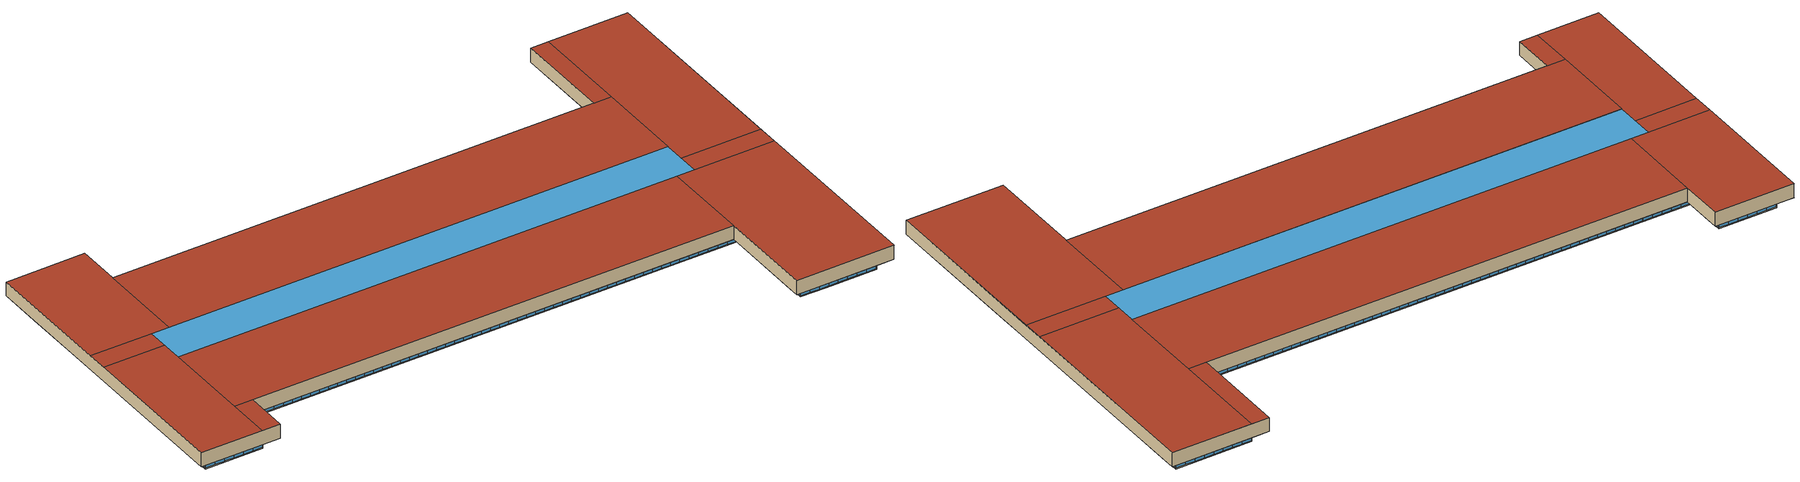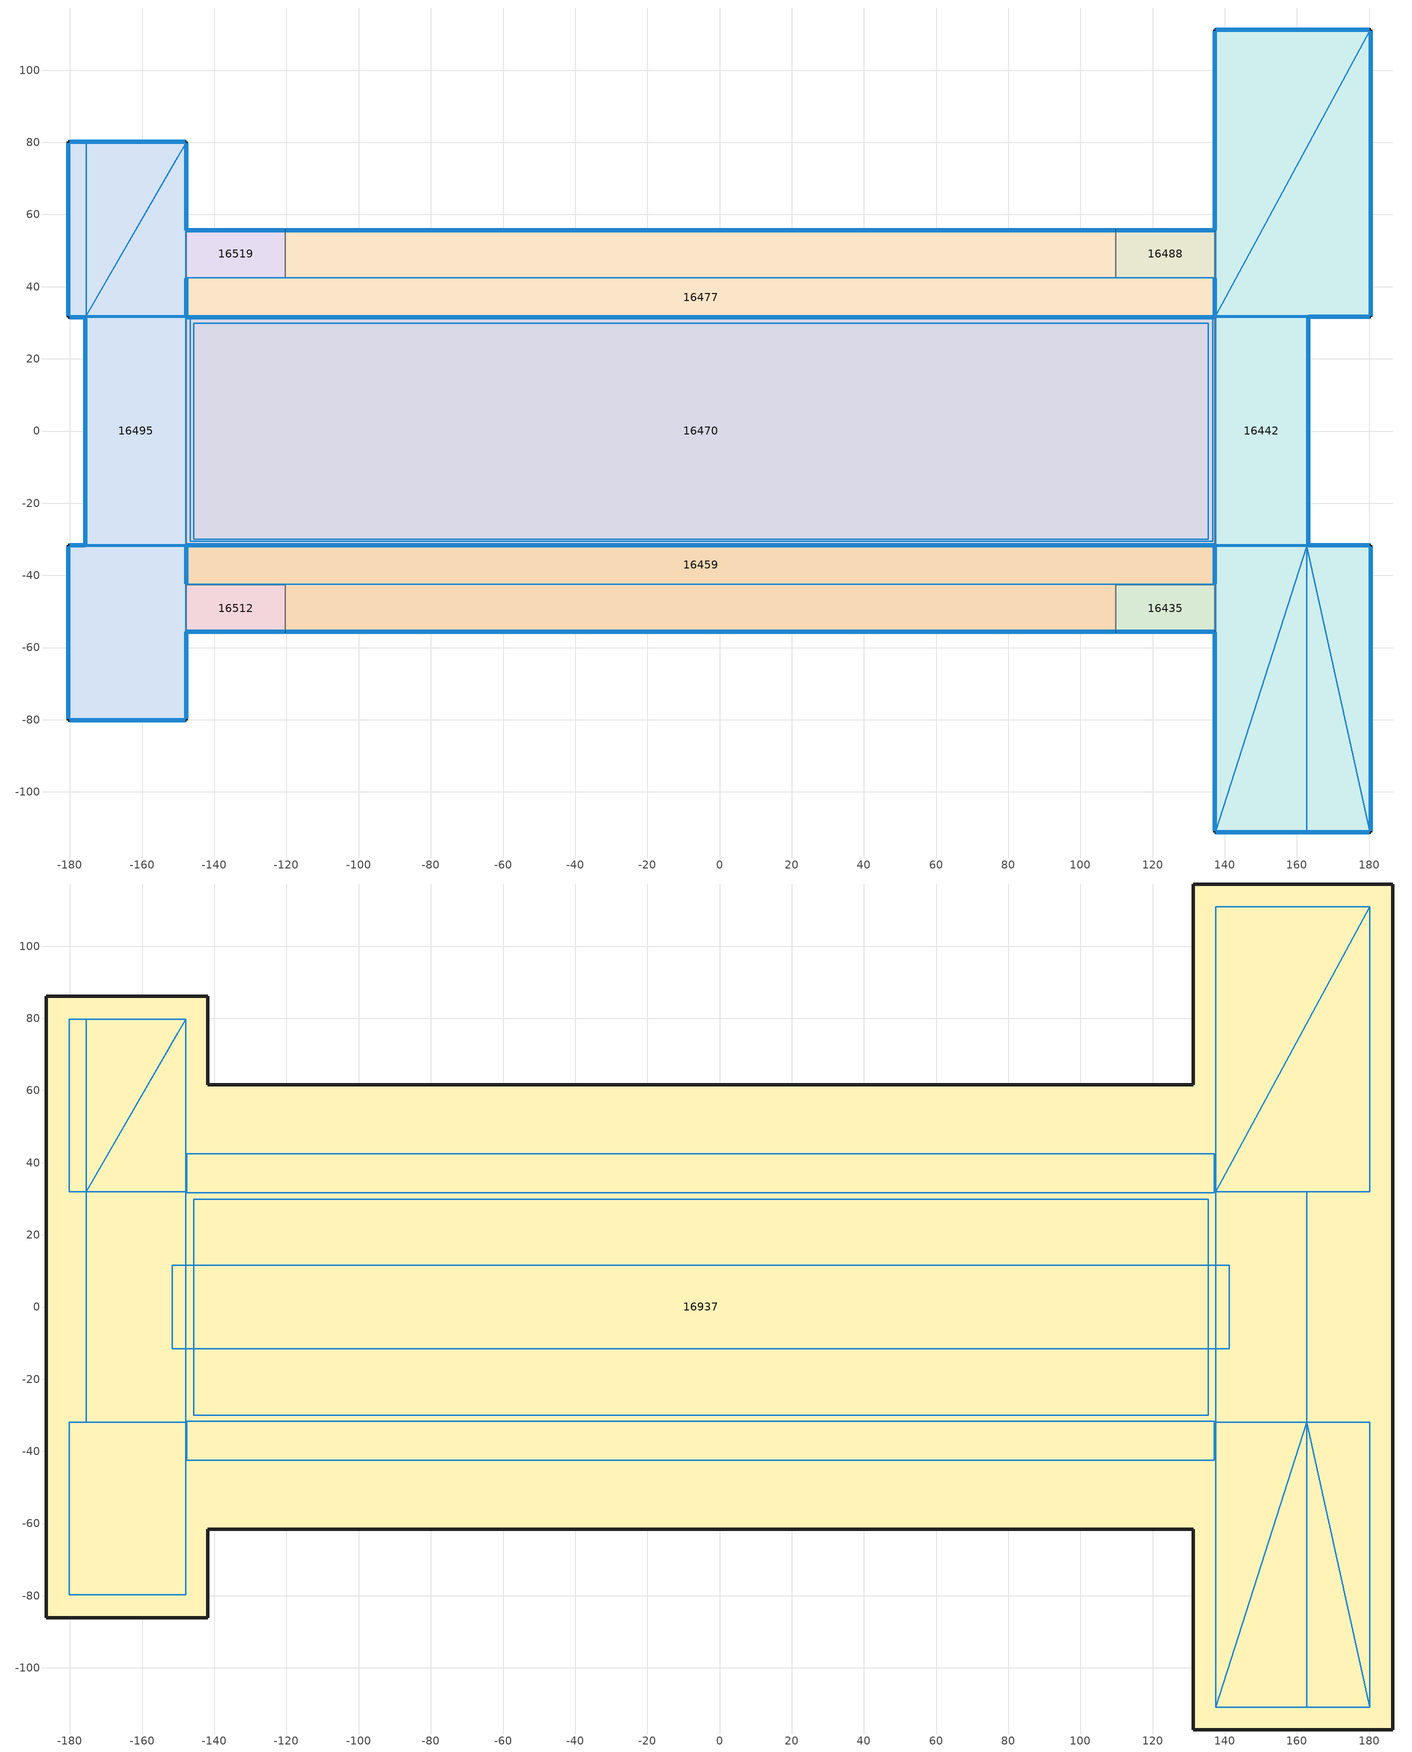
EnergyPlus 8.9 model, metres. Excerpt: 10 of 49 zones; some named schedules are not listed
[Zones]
16442
 floor to 15460 (4): 163.1,-31.6 137.23,-31.62 137.23,31.58 163.1,31.6 z23.5
 floor to 15468 (4): 151.99,-55.66 137.23,-55.67 137.23,-31.62 151.99,-31.61 z23.5; 180.48,-75 151.99,-75 151.99,-31.61 163.1,-31.6 180.48,-31.62 z23.5
 floor to 15487 (4): 180.5,55.63 151.98,55.63 151.98,74.98 180.5,74.98 z23.5; 180.5,31.6 137.23,31.58 137.23,55.63 180.5,55.63 z23.5
 floor to 15520 (4): 180.48,-111.23 151.98,-111.23 151.99,-75 180.48,-75 z23.5; 151.98,-111.23 137.23,-111.23 137.23,-55.67 151.99,-55.66 z23.5
 floor to 15529 (4): 151.98,55.63 137.23,55.63 137.24,74.98 151.98,74.98 z23.5; 180.5,74.98 137.24,74.98 137.25,111.21 180.5,111.21 z23.5
 wall outside (9): 137.23,-55.67 137.23,-111.23 180.48,-111.23 180.48,-31.62 163.1,-31.6 163.1,31.6 180.5,31.6 180.5,111.21 137.25,111.21 137.23,55.63 z23.5:30.5
 wall to 16435 (8): 137.23,-42.55 137.23,-55.67 z23.5:30.5
 wall to 16488 (8): 137.23,55.63 137.23,42.51 z23.5:30.5
 wall to 16477 (8): 137.23,42.51 137.23,31.58 z23.5:30.5
 wall to 16470 (7): 137.23,31.58 137.23,-31.62 z23.5:30.5
 wall to 16459 (8): 137.23,-31.62 137.23,-42.55 z23.5:30.5
 window (1002): 180.48,-37.19 180.48,-32.02 / 180.48,-42.45 180.48,-37.28 / 180.48,-47.71 180.48,-42.54 / 180.48,-52.97 180.48,-47.8 / 180.48,-58.23 180.48,-53.05 / 180.48,-63.49 180.48,-58.31 / 180.48,-68.75 180.48,-63.57 / 180.48,-74.01 180.48,-68.83 / 180.48,-79.27 180.48,-74.09 / 180.48,-84.53 180.48,-79.35 / 180.48,-89.79 180.48,-84.61 / 180.48,-95.05 180.48,-89.87 / 180.48,-100.31 180.48,-95.13 / 180.48,-105.57 180.48,-100.39 / 180.48,-110.83 180.48,-105.65 / 163.1,26.36 163.1,31.54 / 163.1,21.1 163.1,26.28 / 163.1,15.84 163.1,21.02 / 163.1,10.57 163.1,15.75 / 163.1,5.31 163.1,10.49 / 163.1,0.04 163.1,5.22 / 163.1,-5.22 163.1,-0.04 / 163.1,-10.48 163.1,-5.3 / 163.1,-15.75 163.1,-10.57 / 163.1,-21.01 163.1,-15.83 / 163.1,-26.28 163.1,-21.1 / 163.1,-31.54 163.1,-26.36 / 180.5,105.64 180.5,110.81 / 180.5,100.38 180.5,105.55 / 180.5,95.12 180.5,100.29 / 180.5,89.86 180.5,95.03 / 180.5,84.6 180.5,89.77 / 180.5,79.34 180.5,84.51 / 180.5,74.08 180.5,79.25 / 180.5,68.82 180.5,73.99 / 180.5,63.56 180.5,68.73 / 180.5,58.3 180.5,63.48 / 180.5,53.04 180.5,58.22 / 180.5,47.78 180.5,52.96 / 180.5,42.52 180.5,47.7 / 180.5,37.26 180.5,42.44 / 180.5,32 180.5,37.18 / 142.77,111.21 137.52,111.21 / 148.1,111.21 142.86,111.21 / 153.44,111.21 148.19,111.21 / 158.77,111.21 153.52,111.21 / 164.1,111.21 158.85,111.21 / 169.43,111.21 164.18,111.21 / 174.76,111.21 169.52,111.21 / 180.1,111.21 174.85,111.21 / 137.23,60.62 137.23,55.69 / 137.23,65.64 137.23,60.71 / 137.23,70.66 137.23,65.73 / 137.24,75.68 137.23,70.75 / 137.24,80.7 137.24,75.76 / 137.24,85.72 137.24,80.78 / 137.24,90.74 137.24,85.8 / 137.24,95.76 137.24,90.82 / 137.24,100.77 137.24,95.84 / 137.24,105.79 137.24,100.86 / 137.25,110.81 137.24,105.88 / 137.23,-105.89 137.23,-110.83 / 137.23,-100.88 137.23,-105.81 / 137.23,-95.86 137.23,-100.79 / 137.23,-90.84 137.23,-95.78 / 137.23,-85.83 137.23,-90.76 / 137.23,-80.81 137.23,-85.74 / 137.23,-75.79 137.23,-80.72 / 137.23,-70.77 137.23,-75.71 / 137.23,-65.76 137.23,-70.69 / 137.23,-60.74 137.23,-65.67 / 137.23,-55.72 137.23,-60.66 / 174.83,-111.23 180.08,-111.23 / 169.5,-111.23 174.75,-111.23 / 164.17,-111.23 169.42,-111.23 / 158.84,-111.23 164.08,-111.23 / 153.5,-111.23 158.75,-111.23 / 148.17,-111.23 153.42,-111.23 / 142.84,-111.23 148.09,-111.23 / 137.51,-111.23 142.76,-111.23 z24.04:29.74; 168.74,-31.6 163.16,-31.6 / 174.41,-31.61 168.83,-31.6 / 180.08,-31.62 174.5,-31.61 / 174.51,31.6 180.1,31.6 / 168.84,31.6 174.43,31.6 / 163.16,31.6 168.75,31.6 z24.04:29.75
 window inside (1001): 137.23,42.36 137.23,37.09 / 137.23,37.01 137.23,31.74 / 137.23,-31.77 137.23,-37.04 / 137.23,-37.12 137.23,-42.39 z24.04:29.75
 skylight inside (1003): 162.76,-31.5 137.45,-31.5 137.45,31.48 162.76,31.48 z23.5; 180.14,-110.87 180.14,-31.96 162.76,-31.94 z30.5; 162.76,-110.88 180.14,-110.88 162.76,-31.95 z30.5; 139.04,-31.91 162.76,-31.94 162.76,-31.91 z30.5; 137.45,-110.88 162.76,-110.88 162.76,-31.95 z30.5; 137.45,-110.88 162.76,-31.94 137.45,-31.91 z30.5; 137.45,-31.89 162.76,-31.89 162.76,31.89 137.45,31.89 z30.5; 137.45,31.9 162.76,31.9 162.76,31.94 137.45,31.94 z30.5; 137.46,31.95 180.16,31.95 180.15,110.86 z30.5; 137.45,31.95 180.15,110.86 137.47,110.86 z30.5
16488
 floor to 15480 (4): 137.23,42.51 109.78,42.51 109.78,55.63 137.23,55.63 z23.5
 wall outside (9): 137.23,55.63 109.78,55.63 z23.5:30.5
 wall to 16477 (8): 109.78,55.63 109.78,42.51 137.23,42.51 z23.5:30.5
 window (1002): 115.3,55.63 109.94,55.63 / 120.74,55.63 115.38,55.63 / 126.18,55.63 120.82,55.63 / 131.63,55.63 126.27,55.63 / 137.07,55.63 131.71,55.63 z24.04:29.74
16459
 floor to 15498 (4): 137.23,-42.55 -147.75,-42.55 -147.75,-31.62 137.23,-31.62 z23.5
 floor to 15555 (4): 109.78,-55.67 -120.3,-55.67 -120.3,-42.55 109.78,-42.55 z23.5
 wall outside (9): -120.3,-55.67 109.78,-55.67 z23.5:30.5
 wall to 16435 (8): 109.78,-55.67 109.78,-42.55 137.23,-42.55 z23.5:30.5
 wall to 16470 (7): 137.23,-31.62 -147.75,-31.62 z23.5:30.5
 wall to 16495 (7): -147.75,-31.62 -147.75,-42.55 z23.5:30.5
 wall to 16512 (7): -147.75,-42.55 -120.3,-42.55 -120.3,-55.67 z23.5:30.5
 window inside (1001): 137.07,-31.62 132.07,-31.62 / 131.99,-31.62 126.99,-31.62 / 126.9,-31.62 121.9,-31.62 / 121.82,-31.62 116.82,-31.62 / 116.73,-31.62 111.73,-31.62 / 111.65,-31.62 106.65,-31.62 / 106.56,-31.62 101.56,-31.62 / 101.48,-31.62 96.48,-31.62 / 96.39,-31.62 91.39,-31.62 / 91.31,-31.62 86.31,-31.62 / 86.22,-31.62 81.22,-31.62 / 81.14,-31.62 76.14,-31.62 / 76.05,-31.62 71.05,-31.62 / 70.97,-31.62 65.97,-31.62 / 65.88,-31.62 60.88,-31.62 / 60.8,-31.62 55.8,-31.62 / 55.72,-31.62 50.71,-31.62 / 50.63,-31.62 45.63,-31.62 / 45.55,-31.62 40.54,-31.62 / 40.46,-31.62 35.46,-31.62 / 35.38,-31.62 30.37,-31.62 / 30.29,-31.62 25.29,-31.62 / 25.21,-31.62 20.2,-31.62 / 20.12,-31.62 15.12,-31.62 / 15.04,-31.62 10.04,-31.62 / 9.95,-31.62 4.95,-31.62 / 4.87,-31.62 -0.13,-31.62 / -0.22,-31.62 -5.22,-31.62 / -5.3,-31.62 -10.3,-31.62 / -10.39,-31.62 -15.39,-31.62 / -15.47,-31.62 -20.47,-31.62 / -20.56,-31.62 -25.56,-31.62 / -25.64,-31.62 -30.64,-31.62 / -30.73,-31.62 -35.73,-31.62 / -35.81,-31.62 -40.81,-31.62 / -40.9,-31.62 -45.9,-31.62 / -45.98,-31.62 -50.98,-31.62 / -51.07,-31.62 -56.07,-31.62 / -56.15,-31.62 -61.15,-31.62 / -61.24,-31.62 -66.24,-31.62 / -66.32,-31.62 -71.32,-31.62 / -71.41,-31.62 -76.41,-31.62 / -76.49,-31.62 -81.49,-31.62 / -81.58,-31.62 -86.58,-31.62 / -86.66,-31.62 -91.66,-31.62 / -91.75,-31.62 -96.75,-31.62 / -96.83,-31.62 -101.83,-31.62 / -101.92,-31.62 -106.92,-31.62 / -107,-31.62 -112,-31.62 / -112.09,-31.62 -117.09,-31.62 / -117.17,-31.62 -122.17,-31.62 / -122.26,-31.62 -127.26,-31.62 / -127.34,-31.62 -132.34,-31.62 / -132.43,-31.62 -137.43,-31.62 / -137.51,-31.62 -142.51,-31.62 / -142.6,-31.62 -147.6,-31.62 z24.04:29.74; -147.75,-31.77 -147.75,-37.04 / -147.75,-37.12 -147.75,-42.39 z24.04:29.75
 window (1002): 104.6,-55.67 109.62,-55.67 / 99.49,-55.67 104.51,-55.67 / 94.38,-55.67 99.41,-55.67 / 89.27,-55.67 94.3,-55.67 / 84.17,-55.67 89.19,-55.67 / 79.06,-55.67 84.08,-55.67 / 73.95,-55.67 78.97,-55.67 / 68.84,-55.67 73.87,-55.67 / 63.74,-55.67 68.76,-55.67 / 58.63,-55.67 63.65,-55.67 / 53.52,-55.67 58.54,-55.67 / 48.41,-55.67 53.44,-55.67 / 43.3,-55.67 48.33,-55.67 / 38.2,-55.67 43.22,-55.67 / 33.09,-55.67 38.11,-55.67 / 27.98,-55.67 33,-55.67 / 22.87,-55.67 27.9,-55.67 / 17.77,-55.67 22.79,-55.67 / 12.66,-55.67 17.68,-55.67 / 7.55,-55.67 12.57,-55.67 / 2.44,-55.67 7.47,-55.67 / -2.67,-55.67 2.36,-55.67 / -7.77,-55.67 -2.75,-55.67 / -12.88,-55.67 -7.86,-55.67 / -17.99,-55.67 -12.97,-55.67 / -23.1,-55.67 -18.07,-55.67 / -28.2,-55.67 -23.18,-55.67 / -33.31,-55.67 -28.29,-55.67 / -38.42,-55.67 -33.4,-55.67 / -43.53,-55.67 -38.5,-55.67 / -48.64,-55.67 -43.61,-55.67 / -53.74,-55.67 -48.72,-55.67 / -58.85,-55.67 -53.83,-55.67 / -63.96,-55.67 -58.94,-55.67 / -69.07,-55.67 -64.04,-55.67 / -74.17,-55.67 -69.15,-55.67 / -79.28,-55.67 -74.26,-55.67 / -84.39,-55.67 -79.37,-55.67 / -89.5,-55.67 -84.47,-55.67 / -94.61,-55.67 -89.58,-55.67 / -99.71,-55.67 -94.69,-55.67 / -104.82,-55.67 -99.8,-55.67 / -109.93,-55.67 -104.91,-55.67 / -115.04,-55.67 -110.01,-55.67 / -120.14,-55.67 -115.12,-55.67 z24.04:29.74
 skylight inside (1003): -147.65,-42.45 137.13,-42.45 137.13,-31.72 -147.65,-31.72 z30.5
16470
 floor to 15498 (4): 137.23,-31.62 -147.75,-31.62 -147.75,31.58 137.23,31.58 z23.5
 wall to 16477 (8): 137.23,31.58 -147.75,31.58 z23.5:30.5
 wall to 16495 (7): -147.75,31.58 -147.75,-31.62 z23.5:30.5
 window inside (1001): 137.07,31.58 132.07,31.58 / 131.99,31.58 126.99,31.58 / 126.9,31.58 121.9,31.58 / 121.82,31.58 116.82,31.58 / 116.73,31.58 111.73,31.58 / 111.65,31.58 106.65,31.58 / 106.56,31.58 101.56,31.58 / 101.48,31.58 96.48,31.58 / 96.39,31.58 91.39,31.58 / 91.31,31.58 86.31,31.58 / 86.22,31.58 81.22,31.58 / 81.14,31.58 76.14,31.58 / 76.05,31.58 71.05,31.58 / 70.97,31.58 65.97,31.58 / 65.88,31.58 60.88,31.58 / 60.8,31.58 55.8,31.58 / 55.72,31.58 50.71,31.58 / 50.63,31.58 45.63,31.58 / 45.55,31.58 40.54,31.58 / 40.46,31.58 35.46,31.58 / 35.38,31.58 30.37,31.58 / 30.29,31.58 25.29,31.58 / 25.21,31.58 20.2,31.58 / 20.12,31.58 15.12,31.58 / 15.04,31.58 10.04,31.58 / 9.95,31.58 4.95,31.58 / 4.87,31.58 -0.13,31.58 / -0.22,31.58 -5.22,31.58 / -5.3,31.58 -10.3,31.58 / -10.39,31.58 -15.39,31.58 / -15.47,31.58 -20.47,31.58 / -20.56,31.58 -25.56,31.58 / -25.64,31.58 -30.64,31.58 / -30.73,31.58 -35.73,31.58 / -35.81,31.58 -40.81,31.58 / -40.9,31.58 -45.9,31.58 / -45.98,31.58 -50.98,31.58 / -51.07,31.58 -56.07,31.58 / -56.15,31.58 -61.15,31.58 / -61.24,31.58 -66.24,31.58 / -66.32,31.58 -71.32,31.58 / -71.41,31.58 -76.41,31.58 / -76.49,31.58 -81.49,31.58 / -81.58,31.58 -86.58,31.58 / -86.66,31.58 -91.66,31.58 / -91.75,31.58 -96.75,31.58 / -96.83,31.58 -101.83,31.58 / -101.92,31.58 -106.92,31.58 / -107,31.58 -112,31.58 / -112.09,31.58 -117.09,31.58 / -117.17,31.58 -122.17,31.58 / -122.26,31.58 -127.26,31.58 / -127.34,31.58 -132.34,31.58 / -132.43,31.58 -137.43,31.58 / -137.51,31.58 -142.51,31.58 / -142.6,31.58 -147.6,31.58 z24.04:29.74
 skylight inside (1003): 136.67,-30.52 -146.6,-30.52 -146.6,31.11 136.67,31.11 z23.5; -145.65,-29.95 135.38,-29.95 135.38,29.81 -145.65,29.81 z30.5
16477
 floor to 15498 (4): 137.23,31.58 -147.75,31.58 -147.75,42.51 137.23,42.51 z23.5
 floor to 15606 (4): 109.78,42.51 -120.3,42.51 -120.3,55.63 109.78,55.63 z23.5
 wall outside (9): 109.78,55.63 -120.3,55.63 z23.5:30.5
 wall to 16519 (7): -120.3,55.63 -120.3,42.51 -147.75,42.51 z23.5:30.5
 wall to 16495 (7): -147.75,42.51 -147.75,31.58 z23.5:30.5
 window (1002): -115.12,55.63 -120.14,55.63 / -110.01,55.63 -115.04,55.63 / -104.91,55.63 -109.93,55.63 / -99.8,55.63 -104.82,55.63 / -94.69,55.63 -99.71,55.63 / -89.58,55.63 -94.61,55.63 / -84.47,55.63 -89.5,55.63 / -79.37,55.63 -84.39,55.63 / -74.26,55.63 -79.28,55.63 / -69.15,55.63 -74.17,55.63 / -64.04,55.63 -69.07,55.63 / -58.94,55.63 -63.96,55.63 / -53.83,55.63 -58.85,55.63 / -48.72,55.63 -53.74,55.63 / -43.61,55.63 -48.64,55.63 / -38.5,55.63 -43.53,55.63 / -33.4,55.63 -38.42,55.63 / -28.29,55.63 -33.31,55.63 / -23.18,55.63 -28.2,55.63 / -18.07,55.63 -23.1,55.63 / -12.97,55.63 -17.99,55.63 / -7.86,55.63 -12.88,55.63 / -2.75,55.63 -7.77,55.63 / 2.36,55.63 -2.67,55.63 / 7.47,55.63 2.44,55.63 / 12.57,55.63 7.55,55.63 / 17.68,55.63 12.66,55.63 / 22.79,55.63 17.77,55.63 / 27.9,55.63 22.87,55.63 / 33,55.63 27.98,55.63 / 38.11,55.63 33.09,55.63 / 43.22,55.63 38.2,55.63 / 48.33,55.63 43.3,55.63 / 53.44,55.63 48.41,55.63 / 58.54,55.63 53.52,55.63 / 63.65,55.63 58.63,55.63 / 68.76,55.63 63.74,55.63 / 73.87,55.63 68.84,55.63 / 78.97,55.63 73.95,55.63 / 84.08,55.63 79.06,55.63 / 89.19,55.63 84.17,55.63 / 94.3,55.63 89.27,55.63 / 99.41,55.63 94.38,55.63 / 104.51,55.63 99.49,55.63 / 109.62,55.63 104.6,55.63 z24.04:29.74
 window inside (1001): -147.75,42.36 -147.75,37.09 / -147.75,37.01 -147.75,31.74 z24.04:29.75
 skylight inside (1003): -147.65,31.68 137.13,31.68 137.13,42.41 -147.65,42.41 z30.5
16435
 floor to 15513 (4): 137.23,-55.67 109.78,-55.67 109.78,-42.55 137.23,-42.55 z23.5
 wall outside (9): 109.78,-55.67 137.23,-55.67 z23.5:30.5
 window (1002): 131.71,-55.67 137.07,-55.67 / 126.27,-55.67 131.63,-55.67 / 120.82,-55.67 126.18,-55.67 / 115.38,-55.67 120.74,-55.67 / 109.94,-55.67 115.3,-55.67 z24.04:29.74
16495
 floor to 15538 (4): -147.75,-64.52 -156.95,-64.52 -156.95,-42.55 -147.75,-42.55 z23.5; -147.75,-80.11 -180.5,-80.11 -180.5,-64.52 -147.75,-64.52 z23.5
 floor to 15562 (4): -156.95,-64.52 -180.5,-64.52 -180.5,-42.55 -156.95,-42.55 z23.5; -147.75,-42.55 -180.5,-42.55 -180.5,-31.62 -147.75,-31.62 z23.5
 floor to 15572 (4): -147.75,-31.62 -175.77,-31.62 -175.77,31.58 -147.75,31.58 z23.5
 floor to 15579 (4): -147.75,31.58 -156.95,31.58 -156.95,42.51 -147.75,42.51 z23.5; -156.95,31.58 -180.5,31.58 -180.5,64.48 -156.95,64.48 z23.5
 floor to 15589 (4): -156.95,64.48 -180.5,64.48 -180.5,80.09 -156.95,80.09 z23.5; -147.75,42.51 -156.95,42.51 -156.95,80.09 -147.75,80.09 z23.5
 wall outside (9): -147.75,55.63 -147.75,80.09 -180.5,80.09 -180.5,31.58 -175.77,31.58 -175.77,-31.62 -180.5,-31.62 -180.5,-80.11 -147.75,-80.11 -147.75,-55.67 z23.5:30.5
 wall to 16512 (8): -147.75,-55.67 -147.75,-42.55 z23.5:30.5
 wall to 16519 (8): -147.75,42.51 -147.75,55.63 z23.5:30.5
 window (1002): -147.75,73.75 -147.75,79.69 / -147.75,67.73 -147.75,73.67 / -147.75,61.71 -147.75,67.65 / -147.75,55.69 -147.75,61.63 / -174.82,80.09 -180.1,80.09 / -169.45,80.09 -174.74,80.09 / -164.09,80.09 -169.37,80.09 / -158.72,80.09 -164,80.09 / -153.35,80.09 -158.63,80.09 / -147.98,80.09 -153.27,80.09 / -180.5,37.21 -180.5,31.98 / -180.5,42.52 -180.5,37.29 / -180.5,47.83 -180.5,42.6 / -180.5,53.14 -180.5,47.91 / -180.5,58.45 -180.5,53.22 / -180.5,63.76 -180.5,58.54 / -180.5,69.07 -180.5,63.85 / -180.5,74.38 -180.5,69.16 / -180.5,79.69 -180.5,74.47 / -175.77,-26.38 -175.77,-31.56 / -175.77,-21.12 -175.77,-26.3 / -175.77,-15.85 -175.77,-21.03 / -175.77,-10.59 -175.77,-15.77 / -175.77,-5.32 -175.77,-10.5 / -175.77,-0.06 -175.77,-5.24 / -175.77,5.21 -175.77,0.03 / -175.77,10.47 -175.77,5.29 / -175.77,15.73 -175.77,10.55 / -175.77,21 -175.77,15.82 / -175.77,26.26 -175.77,21.08 / -175.77,31.53 -175.77,26.35 / -180.5,-74.48 -180.5,-79.71 / -180.5,-69.18 -180.5,-74.4 / -180.5,-63.87 -180.5,-69.09 / -180.5,-58.56 -180.5,-63.78 / -180.5,-53.25 -180.5,-58.47 / -180.5,-47.94 -180.5,-53.17 / -180.5,-42.63 -180.5,-47.86 / -180.5,-37.33 -180.5,-42.55 / -180.5,-32.02 -180.5,-37.24 / -153.27,-80.11 -147.98,-80.11 / -158.63,-80.11 -153.35,-80.11 / -164,-80.11 -158.72,-80.11 / -169.37,-80.11 -164.09,-80.11 / -174.74,-80.11 -169.45,-80.11 / -180.1,-80.11 -174.82,-80.11 / -147.75,-61.66 -147.75,-55.72 / -147.75,-67.67 -147.75,-61.74 / -147.75,-73.69 -147.75,-67.76 / -147.75,-79.71 -147.75,-73.77 z24.04:29.74; -180.11,31.58 -175.82,31.58 / -175.82,-31.62 -180.11,-31.62 z24.04:29.78
 skylight inside (1003): -147.93,-31.52 -175.42,-31.52 -175.42,31.48 -147.93,31.48 z23.5; -175.42,-31.96 -147.93,-31.96 -147.93,-31.91 -175.42,-31.91 z30.5; -180.16,-79.76 -147.93,-79.76 -147.93,-31.96 -180.16,-31.96 z30.5; -175.42,-31.91 -147.93,-31.91 -147.93,31.87 -175.42,31.87 z30.5; -180.16,31.93 -175.42,31.93 -175.42,79.75 -180.16,79.75 z30.5; -175.42,31.93 -147.93,79.75 -175.42,79.75 z30.5; -175.42,31.88 -147.93,31.88 -147.93,79.74 z30.5; -175.42,31.88 -150.11,75.94 -175.42,31.93 z30.5
16512
 floor to 15548 (4): -120.3,-55.67 -147.75,-55.67 -147.75,-42.55 -120.3,-42.55 z23.5
 wall outside (9): -147.75,-55.67 -120.3,-55.67 z23.5:30.5
 window (1002): -125.82,-55.67 -120.46,-55.67 / -131.26,-55.67 -125.9,-55.67 / -136.71,-55.67 -131.35,-55.67 / -142.15,-55.67 -136.79,-55.67 / -147.6,-55.67 -142.24,-55.67 z24.04:29.74
16519
 floor to 15599 (4): -120.3,42.51 -147.75,42.51 -147.75,55.63 -120.3,55.63 z23.5
 wall outside (9): -120.3,55.63 -147.75,55.63 z23.5:30.5
 window (1002): -142.24,55.63 -147.6,55.63 / -136.79,55.63 -142.15,55.63 / -131.35,55.63 -136.71,55.63 / -125.9,55.63 -131.26,55.63 / -120.46,55.63 -125.82,55.63 z24.04:29.74
16937
 floor outside (13): -175.77,-31.62 -180.5,-31.62 -180.5,-31.23 -175.77,-31.24 z30.5; -180.5,-55.67 -186.5,-55.67 -186.5,-31.22 -180.5,-31.23 z30.5; -180.5,-80.11 -186.5,-80.11 -186.5,-55.67 -180.5,-55.67 z30.5; -147.75,-86.09 -186.5,-86.09 -186.5,-80.11 -147.75,-80.11 z30.5; 137.23,-111.23 131.23,-111.23 131.23,-61.65 137.23,-61.65 z30.5; 137.23,-61.65 -141.75,-61.65 -141.75,-55.67 137.23,-55.67 z30.5; -141.75,-86.09 -147.75,-86.09 -147.75,-55.67 -141.75,-55.67 z30.5; 180.48,-117.21 131.23,-117.21 131.23,-111.23 180.48,-111.23 z30.5; 186.48,-117.21 180.48,-117.21 180.48,-31.62 186.48,-31.62 z30.5; -175.77,-31.24 -186.5,-31.22 -186.5,-0.01 -175.77,-0.01 z30.5; 186.48,-31.62 163.1,-31.6 163.1,-0.01 186.48,-0.01 z30.5; -141.75,61.65 -147.75,61.65 -147.75,80.09 -141.75,80.09 z30.5; -141.75,80.09 -180.5,80.09 -180.5,86.09 -141.75,86.09 z30.5; -180.5,61.65 -186.5,61.65 -186.5,86.09 -180.5,86.09 z30.5; 131.23,55.63 -147.75,55.63 -147.75,61.65 131.23,61.65 z30.5; -180.5,31.58 -186.5,31.58 -186.5,61.65 -180.5,61.65 z30.5; -175.77,-0.01 -186.5,-0.01 -186.5,31.58 -175.77,31.58 z30.5; 180.51,-0.01 163.1,-0.01 163.1,31.6 180.5,31.6 z30.5; 186.48,-0.01 180.51,-0.01 180.5,111.21 186.48,111.21 z30.5; 186.48,111.21 137.25,111.21 137.25,117.21 186.48,117.21 z30.5; 137.23,55.63 131.23,55.63 131.23,117.21 137.25,117.21 z30.5
 floor to 16435 (4): 137.23,-55.67 109.78,-55.67 109.78,-42.55 137.23,-42.55 z30.5
 floor to 16442 (4): 180.48,-110.88 180.14,-110.88 180.14,-71.4 180.48,-71.4 z30.5; 180.48,-111.23 137.45,-111.23 137.45,-110.88 180.48,-110.88 z30.5; 137.45,-111.23 137.23,-111.23 137.23,-71.4 137.45,-71.4 z30.5; 180.48,-31.89 163.1,-31.89 163.1,-31.6 180.48,-31.62 z30.5; 163.1,-31.89 162.76,-31.89 162.76,0 163.1,0 z30.5; 162.76,-31.91 137.45,-31.91 137.45,-31.89 162.76,-31.89 z30.5; 180.14,-31.96 162.76,-31.94 162.76,-31.89 180.14,-31.89 z30.5; 180.48,-71.4 180.14,-71.4 180.14,-31.89 180.48,-31.89 z30.5; 137.45,-71.4 137.23,-71.4 137.23,-31.91 137.45,-31.91 z30.5; 137.45,-31.91 137.23,-31.91 137.23,0 137.45,0 z30.5; 180.5,31.95 180.16,31.95 180.16,71.38 180.5,71.38 z30.5; 180.5,31.9 162.76,31.9 162.76,31.95 180.5,31.95 z30.5; 163.1,0 162.76,0 162.76,31.6 163.1,31.6 z30.5; 180.5,31.6 162.76,31.6 162.76,31.9 180.5,31.9 z30.5; 137.45,0 137.44,0 137.45,55.63 z30.5; 137.44,0 137.23,0 137.23,71.38 137.46,71.38 z30.5; 137.46,71.38 137.23,71.38 137.25,110.87 137.47,110.87 z30.5; 180.15,110.87 137.25,110.87 137.25,111.21 180.15,111.21 z30.5; 180.5,71.38 180.16,71.38 180.15,111.21 180.5,111.21 z30.5; 180.14,-110.88 162.76,-110.88 162.76,-31.94 180.14,-31.96 z30.5; 162.76,-110.88 137.45,-110.88 137.45,-31.91 162.76,-31.91 z30.5; 162.76,-31.89 137.45,-31.89 137.45,31.89 162.76,31.89 z30.5; 162.76,31.9 137.45,31.9 137.45,31.95 162.76,31.95 z30.5; 180.16,31.95 137.45,31.95 137.47,110.87 180.15,110.87 z30.5
 floor to 16459 (4): 137.23,-42.45 137.13,-42.45 137.13,-37.08 137.23,-37.08 z30.5; -120.3,-42.55 -147.65,-42.55 -147.65,-42.45 -120.3,-42.45 z30.5; 109.78,-55.67 -120.3,-55.67 -120.3,-42.55 109.78,-42.55 z30.5; 137.23,-42.55 -120.3,-42.55 -120.3,-42.45 137.23,-42.45 z30.5; -147.65,-42.55 -147.75,-42.55 -147.75,-37.08 -147.65,-37.08 z30.5; -147.65,-37.08 -147.75,-37.08 -147.75,-31.72 -147.65,-31.72 z30.5; 137.13,-31.72 -147.75,-31.72 -147.75,-31.62 137.13,-31.62 z30.5; 137.23,-37.08 137.13,-37.08 137.13,-31.62 137.23,-31.62 z30.5; 137.13,-42.45 -147.65,-42.45 -147.65,-31.72 137.13,-31.72 z30.5
 floor to 16470 (4): 137.23,-31.62 -147.75,-31.62 -147.75,31.58 137.23,31.58 z30.5
 floor to 16477 (4): 137.23,31.68 137.13,31.68 137.13,37.05 137.23,37.05 z30.5; 137.23,31.58 -147.65,31.58 -147.65,31.68 137.23,31.68 z30.5; -147.65,31.58 -147.75,31.58 -147.75,37.05 -147.65,37.05 z30.5; 137.13,42.41 109.78,42.41 109.78,42.51 137.13,42.51 z30.5; 137.23,37.05 137.13,37.05 137.13,42.51 137.23,42.51 z30.5; 109.78,42.51 -120.3,42.51 -120.3,55.63 109.78,55.63 z30.5; -147.65,37.05 -147.75,37.05 -147.75,42.41 -147.65,42.41 z30.5; 109.78,42.41 -147.75,42.41 -147.75,42.51 109.78,42.51 z30.5; 137.13,31.68 -147.65,31.68 -147.65,42.41 137.13,42.41 z30.5
 floor to 16488 (4): 137.23,42.51 109.78,42.51 109.78,55.63 137.23,55.63 z30.5
 floor to 16495 (4): -147.75,-79.76 -147.93,-79.76 -147.93,-55.84 -147.75,-55.84 z30.5; -147.75,-80.11 -180.16,-80.11 -180.16,-79.76 -147.75,-79.76 z30.5; -180.16,-80.11 -180.5,-80.11 -180.5,-55.84 -180.16,-55.84 z30.5; -147.75,-31.91 -147.93,-31.91 -147.93,-0.02 -147.75,-0.02 z30.5; -147.75,-55.84 -147.93,-55.84 -147.93,-31.91 -147.75,-31.91 z30.5; -175.42,-31.62 -175.77,-31.62 -175.77,-0.02 -175.42,-0.02 z30.5; -180.16,-55.84 -180.5,-55.84 -180.5,-31.96 -180.16,-31.96 z30.5; -175.42,-31.96 -180.5,-31.96 -180.5,-31.62 -175.42,-31.62 z30.5; -147.75,31.88 -147.93,31.88 -147.93,55.81 -147.75,55.81 z30.5; -147.75,-0.02 -147.93,-0.02 -147.93,31.88 -147.75,31.88 z30.5; -175.77,31.58 -180.16,31.58 -180.16,31.93 -175.77,31.93 z30.5; -175.42,-0.02 -175.77,-0.02 -175.77,31.93 -175.42,31.93 z30.5; -180.16,31.58 -180.5,31.58 -180.5,55.81 -180.16,55.81 z30.5; -180.16,55.81 -180.5,55.81 -180.5,79.75 -180.16,79.75 z30.5; -147.93,79.75 -180.5,79.75 -180.5,80.09 -147.93,80.09 z30.5; -147.75,55.81 -147.93,55.81 -147.93,80.09 -147.75,80.09 z30.5; -147.93,-31.96 -175.42,-31.96 -175.42,-31.91 -147.93,-31.91 z30.5; -147.93,-79.76 -180.16,-79.76 -180.16,-31.96 -147.93,-31.96 z30.5; -147.93,-31.91 -175.42,-31.91 -175.42,31.87 -147.93,31.87 z30.5; -175.42,31.93 -180.16,31.93 -180.16,79.75 -175.42,79.75 z30.5; -147.93,31.88 -175.42,31.88 -175.42,79.75 -147.93,79.75 z30.5
 floor to 16512 (4): -120.3,-55.67 -147.75,-55.67 -147.75,-42.55 -120.3,-42.55 z30.5
 floor to 16519 (4): -120.3,42.51 -147.75,42.51 -147.75,55.63 -120.3,55.63 z30.5
 wall outside (9): 186.48,-117.21 186.48,117.21 131.23,117.21 131.23,61.65 -141.75,61.65 -141.75,86.09 -186.5,86.09 -186.5,-86.09 -141.75,-86.09 -141.75,-61.65 131.23,-61.65 131.23,-117.21 186.48,-117.21 z30.5:38.5
 roof outside (11): 141.23,-11.65 186.48,-11.65 186.48,0 141.23,0 z38.5; -151.75,-86.09 -141.75,-86.09 -141.75,-61.65 -151.75,-61.65 z38.5; -151.75,-61.65 131.23,-61.65 131.23,-11.65 -151.75,-11.65 z38.5; 131.23,-117.21 186.48,-117.21 186.48,-11.65 131.23,-11.65 z38.5; -186.5,-86.09 -151.75,-86.09 -151.75,0 -186.5,0 z38.5; -186.5,0 -151.75,0 -151.75,11.65 -186.5,11.65 z38.5; 131.23,61.65 141.23,61.65 141.23,117.21 131.23,117.21 z38.5; -141.75,11.65 141.23,11.65 141.23,61.65 -141.75,61.65 z38.5; -186.5,11.65 -141.75,11.65 -141.75,86.09 -186.5,86.09 z38.5; 141.23,0 186.48,0 186.48,117.21 141.23,117.21 z38.5; -151.75,-11.65 141.23,-11.65 141.23,11.65 -151.75,11.65 z38.5
 skylight (1004): -151.71,-11.61 141.19,-11.61 141.19,11.61 -151.71,11.61 z38.5
[Building]
Building: North Axis=0; Terrain=Suburbs; Loads Convergence Tolerance Value=0.04; Temperature Convergence Tolerance Value=0.4; Solar Distribution=FullInteriorAndExterior; Maximum Number of Warmup Days=25; Minimum Number of Warmup Days=6
[Site:Location]
Untitled (O1-O1:31-12)  (01-01:31-12): Latitude=38.03; Longitude=114.42; Time Zone=8; Elevation=81
[SizingPeriod:DesignDay] Day of Month=15; Humidity Condition Type=WetBulb; Barometric Pressure=100355.7; Wind Direction=0; Rain Indicator=No; Snow Indicator=No; Daylight Saving Time Indicator=No
Name | Month | Day Type | Maximum DryBulb Temperature | Daily DryBulb Temperature Range | Wetbulb or DewPoint at Maximum DryBulb | Wind Speed | Solar Model Indicator | Sky Clearness
Summer Design Day in Untitled (O1-O1:31-12) Jul | 7 | SummerDesignDay | 38.8 | 10.9 | 22.1 | 0 | ASHRAEClearSky | 0.98
Summer Design Day in Untitled (O1-O1:31-12) Aug | 8 | SummerDesignDay | 34.9 | 9.3 | 23.9 | 0 | ASHRAEClearSky | 0.98
Summer Design Day in Untitled (O1-O1:31-12) Sep | 9 | SummerDesignDay | 32.5 | 11 | 22.6 | 0 | ASHRAEClearSky | 0.98
Winter Design Day in Untitled (O1-O1:31-12) | 1 | WinterDesignDay | -8.4 | 0 | -8.4 | 7.4 |  | 0
[Site:GroundTemperature:BuildingSurface]
18, 18, 18, 18, 18, 18, 18, 18, 18, 18, 18, 18
[Site:GroundTemperature:FCfactorMethod]
January Ground Temperature=2.2; February Ground Temperature=1.08; March Ground Temperature=3.06; April Ground Temperature=6.16; May Ground Temperature=14.26; June Ground Temperature=20.52; July Ground Temperature=24.74; August Ground Temperature=26.02; September Ground Temperature=23.83; October Ground Temperature=18.98; November Ground Temperature=12.49; December Ground Temperature=6.47
[Site:GroundTemperature:Shallow]
14, 14, 14, 14, 14, 14, 14, 14, 14, 14, 14, 14
[Site:GroundTemperature:Deep]
14, 14, 14, 14, 14, 14, 14, 14, 14, 14, 14, 14
[Site:GroundReflectance]
0.2, 0.2, 0.2, 0.2, 0.2, 0.2, 0.2, 0.2, 0.2, 0.2, 0.2, 0.2
[Site:GroundReflectance:SnowModifier]
2, 2
[Material] Roughness=Rough; Thermal Absorptance=0.9
Name | Thickness | Conductivity | Density | Specific Heat | Solar Absorptance | Visible Absorptance
1_1_9 | 0.15 | 1.13 | 2000 | 1000 | 0.6 | 0.6
1_2_103 | 0.08 | 0.034 | 35 | 1400 | 0.6 | 0.6
1_3_8 | 0.11 | 0.38 | 1200 | 1000 | 0.6 | 0.6
1_4_5318 | 0.02 | 3.49 | 2880 | 840 | 0.6 | 0.6
3_1_318 | 0.02 | 2.8 | 2600 | 1000 | 0.6 | 0.6
3_2_5134 | 0.07 | 0.72 | 1860 | 840 | 0.6 | 0.6
3_3_7 | 0.11 | 1.4 | 2100 | 840 | 0.6 | 0.6
5_4_66 | 0.013 | 0.4 | 1000 | 1000 | 0.5 | 0.5
7_1_27 | 0.025 | 0.25 | 900 | 1000 | 0.5 | 0.5
9_1_12 | 0.04 | 0.19 | 600 | 1000 | 0.6 | 0.6
9_2_103 | 0.04 | 0.034 | 35 | 1400 | 0.6 | 0.6
9_3_11 | 0.25 | 0.51 | 1400 | 1000 | 0.6 | 0.6
11_1_6003 | 0.008 | 45.28 | 7824 | 500 | 0.7 | 0.7
11_3_103 | 0.1 | 0.034 | 35 | 1400 | 0.6 | 0.6
13_1_17 | 0.025 | 0.5 | 1300 | 1000 | 0.7 | 0.7
13_2_111 | 0.1482 | 0.04 | 30 | 840 | 0.6 | 0.6
13_3_34 | 0.005 | 0.14 | 650 | 1200 | 0.78 | 0.78
[Material:NoMass] Roughness=Rough; Thermal Absorptance=0.9; Solar Absorptance=0.7; Visible Absorptance=0.7
Name | Thermal Resistance
7_RVAL_2; 8_RVAL_2 | 0.15
11_RVAL_2 | 0.18
[WindowMaterial:Glazing] Optical Data Type=SpectralAverage; Thickness=0.003; Dirt Correction Factor for Solar and Visible Transmittance=1
Name | Solar Transmittance at Normal Incidence | Front Side Solar Reflectance at Normal Incidence | Back Side Solar Reflectance at Normal Incidence | Visible Transmittance at Normal Incidence | Front Side Visible Reflectance at Normal Incidence | Back Side Visible Reflectance at Normal Incidence | Infrared Transmittance at Normal Incidence | Front Side Infrared Hemispherical Emissivity | Back Side Infrared Hemispherical Emissivity | Conductivity
2 | 0.837 | 0.075 | 0.075 | 0.898 | 0.081 | 0.081 | 0 | 0.84 | 0.84 | 0.9
40 | 0.63 | 0.19 | 0.22 | 0.85 | 0.056 | 0.079 | 0 | 0.84 | 0.1 | 0.9
100 | 0.99 | 0.005 | 0.005 | 0.99 | 0.005 | 0.005 | 0.99 | 0.005 | 0.005 | 5
10000 | 0.44 | 0.28 | 0.28 | 0.898 | 0.081 | 0.081 | 0 | 0.84 | 0.84 | 0.9
[WindowMaterial:Gas] Gas Type=Air
Name | Thickness
1001 | 0.006
1002 | 0.013
[Construction]
2: 1_4_5318, 1_3_8, 1_2_103, 1_1_9
4: 3_3_7, 3_2_5134, 3_1_318
7: 7_1_27, 7_RVAL_2, 7_1_27
8: 7_1_27, 8_RVAL_2, 7_1_27
9: 9_1_12, 9_2_103, 9_3_11, 5_4_66
11: 11_1_6003, 11_RVAL_2, 11_3_103, 11_1_6003
13: 13_1_17, 13_2_111, 13_3_34
1001; 1004: 2, 1001, 2, 1001, 2
1002: 40, 1002, 10000
1003: 100
[WindowProperty:FrameAndDivider]
2: Frame Width=0.04; Frame Outside Projection=0; Frame Inside Projection=0; Frame Conductance=9.5; Ratio of FrameEdge Glass Conductance to CenterOfGlass Conductance=1; Frame Solar Absorptance=0.5; Frame Visible Absorptance=0.5; Frame Thermal Hemispherical Emissivity=0.9; Divider Width=0.02; Number of Horizontal Dividers=1; Number of Vertical Dividers=1; Divider Outside Projection=0; Divider Inside Projection=0; Divider Conductance=9.5; Ratio of DividerEdge Glass Conductance to CenterOfGlass Conductance=1; Divider Solar Absorptance=0.5; Divider Visible Absorptance=0.5; Divider Thermal Hemispherical Emissivity=0.9; Outside Reveal Solar Absorptance=0.5; Inside Sill Depth=0; Inside Sill Solar Absorptance=0.5; Inside Reveal Depth=0; Inside Reveal Solar Absorptance=0.5
[Zone] Type=1; Multiplier=1; Part of Total Floor Area=Yes
Name | Volume | Floor Area | Zone Inside Convection Algorithm
16435; 16488; 16512; 16519 | 2349.18 | 345.4683 | TARP
16442 | 56823.4 | 6757.58 | TrombeWall
16459; 16477 | 40908.1 | 6015.89 | TARP
16470 | 122001 | 483.8344 | TrombeWall
16495 | 32906.2 | 3102.67 | TrombeWall
16937 | 420154 | 17727.5 | TrombeWall
[PEOPLE] Number of People Calculation Method=People/Area; Fraction Radiant=0.3; Sensible Heat Fraction=AutoCalculate; Carbon Dioxide Generation Rate=3.82e-08; Enable ASHRAE 55 Comfort Warnings=No; Mean Radiant Temperature Calculation Type=ZoneAveraged; Work Efficiency Schedule=Work efficiency; Clothing Insulation Calculation Method=ClothingInsulationSchedule; Clothing Insulation Schedule=Default clothing schedule (Northern hemisphere); Air Velocity Schedule=AirVelocitySchedule
Name | Zone or ZoneList | Number of People Schedule | People per Zone Floor Area | Activity Level Schedule
People 16435 | 16435 | 3499 | 0.118889 | Activity Schedule 16435
People 16459 | 16459 | 3519 | 0.2143 | Activity Schedule 16459
People 16477 | 16477 | 3519 | 0.2143 | Activity Schedule 16477
People 16488 | 16488 | 3499 | 0.118889 | Activity Schedule 16488
People 16512 | 16512 | 3499 | 0.118889 | Activity Schedule 16512
People 16519 | 16519 | 3499 | 0.118889 | Activity Schedule 16519
[Lights] Design Level Calculation Method=Watts/Area; Return Air Fraction=0; Fraction Radiant=0.42; Fraction Visible=0.18; Fraction Replaceable=1
Name | Zone or ZoneList | Schedule | Watts per Zone Floor Area
16435 | 16435 | 3503 | 5
16459 | 16459 | 3523 | 3.75
16477 | 16477 | 3523 | 3.75
16488 | 16488 | 3503 | 5
16512 | 16512 | 3503 | 5
16519 | 16519 | 3503 | 5
[OtherEquipment] Fuel Type=Electricity; Design Level Calculation Method=Watts/Area; Fraction Latent=0; Fraction Radiant=0.2; Fraction Lost=0; Carbon Dioxide Generation Rate=0
Name | Zone or ZoneList | Schedule | Power per Zone Floor Area | EndUse Subcategory
16435 Equipment gain 1 | 16435 | 3502 | 5 | ELECTRIC EQUIPMENT#16435#05
16459 Equipment gain 1 | 16459 | 3522 | 20 | ELECTRIC EQUIPMENT#16459#05
16477 Equipment gain 1 | 16477 | 3522 | 20 | ELECTRIC EQUIPMENT#16477#05
16488 Equipment gain 1 | 16488 | 3502 | 5 | ELECTRIC EQUIPMENT#16488#05
16512 Equipment gain 1 | 16512 | 3502 | 5 | ELECTRIC EQUIPMENT#16512#05
16519 Equipment gain 1 | 16519 | 3502 | 5 | ELECTRIC EQUIPMENT#16519#05
[Daylighting:Controls] Daylighting Method=SplitFlux; Availability Schedule=On; Lighting Control Type=Continuous; Minimum Input Power Fraction for Continuous or ContinuousOff Dimming Control=0.1; Minimum Light Output Fraction for Continuous or ContinuousOff Dimming Control=0.1; Number of Stepped Control Steps=1; Probability Lighting will be Reset When Needed in Manual Stepped Control=1; Glare Calculation Azimuth Angle of View Direction Clockwise from Zone yAxis=0; Maximum Allowable Discomfort Glare Index=22; DElight Gridding Resolution=1; Fraction of Zone Controlled by Reference Point 1=1
Name | Zone | Glare Calculation Daylighting Reference Point | Daylighting Reference Point 1 | Illuminance Setpoint at Reference Point 1
16435 | 16435 | 16435 Ref Point 1 | 16435 Ref Point 1 | 200
16459 | 16459 | 16459 Ref Point 1 | 16459 Ref Point 1 | 150
16477 | 16477 | 16477 Ref Point 1 | 16477 Ref Point 1 | 150
16488 | 16488 | 16488 Ref Point 1 | 16488 Ref Point 1 | 200
16512 | 16512 | 16512 Ref Point 1 | 16512 Ref Point 1 | 200
16519 | 16519 | 16519 Ref Point 1 | 16519 Ref Point 1 | 200
[ZoneInfiltration:DesignFlowRate] Schedule=2; Design Flow Rate Calculation Method=Flow/zone; Constant Term Coefficient=1; Temperature Term Coefficient=0.06; Velocity Term Coefficient=0; Velocity Squared Term Coefficient=0
Name | Zone or ZoneList | Design Flow Rate
16435 Infiltration | 16435 | 0.148129
16442 Infiltration | 16442 | 3.58303
16459 Infiltration | 16459 | 2.579481
16470 Infiltration | 16470 | 7.692853
16477 Infiltration | 16477 | 2.579481
16488 Infiltration | 16488 | 0.148129
16495 Infiltration | 16495 | 2.074919
16512 Infiltration | 16512 | 0.148129
16519 Infiltration | 16519 | 0.148129
16937 Infiltration | 16937 | 26.493
[ZoneVentilation:DesignFlowRate] Design Flow Rate Calculation Method=Flow/zone; Ventilation Type=NATURAL; Fan Pressure Rise=0; Fan Total Efficiency=1; Constant Term Coefficient=1; Temperature Term Coefficient=0; Velocity Term Coefficient=0; Velocity Squared Term Coefficient=0; Minimum Indoor Temperature=24; Maximum Indoor Temperature=100; Delta Temperature=0; Minimum Outdoor Temperature=20; Maximum Outdoor Temperature=25; Maximum Wind Speed=40
Name | Zone or ZoneList | Schedule | Design Flow Rate
16435 Nat Vent | 16435 | 3499 | 3.262756
16459 Nat Vent | 16459 | 3519 | 56.8168
16477 Nat Vent | 16477 | 3519 | 56.8168
16488 Nat Vent | 16488 | 3499 | 3.262756
16512 Nat Vent | 16512 | 3499 | 3.262756
16519 Nat Vent | 16519 | 3499 | 3.262756
[DesignSpecification:OutdoorAir] Outdoor Air Method=Sum; Outdoor Air Flow per Zone Floor Area=0; Outdoor Air Flow per Zone=0; Outdoor Air Flow Air Changes per Hour=0
Name | Outdoor Air Flow per Person | Outdoor Air Schedule
16435; 16488; 16512; 16519 | 0.012 | 3499
16459; 16477 | 0.006 | 3519
[DesignSpecification:ZoneAirDistribution] Zone Air Distribution Effectiveness in Cooling Mode=1; Zone Air Distribution Effectiveness in Heating Mode=1
16435; 16459; 16477; 16488; 16512; 16519
[Sizing:Zone] Zone Cooling Design Supply Air Temperature Input Method=SupplyAirTemperature; Zone Cooling Design Supply Air Temperature=12; Zone Cooling Design Supply Air Temperature Difference=0; Zone Heating Design Supply Air Temperature Input Method=SupplyAirTemperature; Zone Heating Design Supply Air Temperature=35; Zone Heating Design Supply Air Temperature Difference=0; Zone Cooling Design Supply Air Humidity Ratio=0.0077; Zone Heating Design Supply Air Humidity Ratio=0.0156; Zone Heating Sizing Factor=1.25; Zone Cooling Sizing Factor=1.15; Cooling Design Air Flow Method=DesignDay; Cooling Minimum Air Flow Fraction=0; Heating Design Air Flow Method=DesignDay
Name | Design Specification Outdoor Air Object | Design Specification Zone Air Distribution Object
16435 | 16435 | 16435
16459 | 16459 | 16459
16477 | 16477 | 16477
16488 | 16488 | 16488
16512 | 16512 | 16512
16519 | 16519 | 16519
[ZoneControl:Thermostat] Control Type Schedule=Zone Control Type Sched
Name | Zone or ZoneList | Control 1
16435 Thermostat | 16435 | Dual Setpoint - Zone 16435
16459 Thermostat | 16459 | Dual Setpoint - Zone 16459
16477 Thermostat | 16477 | Dual Setpoint - Zone 16477
16488 Thermostat | 16488 | Dual Setpoint - Zone 16488
16512 Thermostat | 16512 | Dual Setpoint - Zone 16512
16519 Thermostat | 16519 | Dual Setpoint - Zone 16519
[ThermostatSetpoint:DualSetpoint]
Name | Heating Setpoint Temperature Schedule | Cooling Setpoint Temperature Schedule
Dual Setpoint - Zone 16435 | 16435 Heating Setpoint Schedule | 16435 Cooling SP Sch
Dual Setpoint - Zone 16459 | 16459 Heating Setpoint Schedule | 16459 Cooling SP Sch
Dual Setpoint - Zone 16477 | 16477 Heating Setpoint Schedule | 16477 Cooling SP Sch
Dual Setpoint - Zone 16488 | 16488 Heating Setpoint Schedule | 16488 Cooling SP Sch
Dual Setpoint - Zone 16512 | 16512 Heating Setpoint Schedule | 16512 Cooling SP Sch
Dual Setpoint - Zone 16519 | 16519 Heating Setpoint Schedule | 16519 Cooling SP Sch
[ZoneHVAC:IdealLoadsAirSystem] Maximum Heating Supply Air Temperature=35; Minimum Cooling Supply Air Temperature=12; Maximum Heating Supply Air Humidity Ratio=0.0156; Minimum Cooling Supply Air Humidity Ratio=0.0077; Heating Limit=LimitCapacity; Maximum Heating Air Flow Rate=Autosize; Maximum Sensible Heating Capacity=Autosize; Cooling Limit=LimitFlowRateAndCapacity; Maximum Cooling Air Flow Rate=Autosize; Maximum Total Cooling Capacity=Autosize; Dehumidification Control Type=None; Humidification Control Type=None; Outdoor Air Economizer Type=NoEconomizer; Heat Recovery Type=None
Name | Heating Availability Schedule | Cooling Availability Schedule | Design Specification Outdoor Air Object
16435 Ideal Loads Air | 16435 Heating Availability Sch | 16435 Cooling Availability Sch | 16435
16459 Ideal Loads Air | 16459 Heating Availability Sch | 16459 Cooling Availability Sch | 16459
16477 Ideal Loads Air | 16477 Heating Availability Sch | 16477 Cooling Availability Sch | 16477
16488 Ideal Loads Air | 16488 Heating Availability Sch | 16488 Cooling Availability Sch | 16488
16512 Ideal Loads Air | 16512 Heating Availability Sch | 16512 Cooling Availability Sch | 16512
16519 Ideal Loads Air | 16519 Heating Availability Sch | 16519 Cooling Availability Sch | 16519
[Zone equipment]
16435: 16435 Ideal Loads Air
16459: 16459 Ideal Loads Air
16477: 16477 Ideal Loads Air
16488: 16488 Ideal Loads Air
16512: 16512 Ideal Loads Air
16519: 16519 Ideal Loads Air
[WaterUse:Equipment] Peak Flow Rate=0.00088448; Flow Rate Fraction Schedule=3519
Name | EndUse Subcategory | Target Temperature Schedule | Hot Water Supply Temperature Schedule | Cold Water Supply Temperature Schedule | Zone
DHW 16459 | DHW 16459 | DHW Supply Temperature 16459 | DHW Supply Temperature 16459 | DHW Mains Temperature 16459 | 16459
DHW 16477 | DHW 16477 | DHW Supply Temperature 16477 | DHW Supply Temperature 16477 | DHW Mains Temperature 16477 | 16477
[Schedule:Day:Hourly]
Summer Control Type Day Sch; Winter Control Type Day Sch: 4, 4, 4, 4, 4, 4, 4, 4, 4, 4, 4, 4, 4, 4, 4, 4, 4, 4, 4, 4, 4, 4, 4, 4
[Schedule:Week:Daily]
Summer Control Type Week Sch: Summer Control Type Day Sch, Summer Control Type Day Sch, Summer Control Type Day Sch, Summer Control Type Day Sch, Summer Control Type Day Sch, Summer Control Type Day Sch, Summer Control Type Day Sch, Summer Control Type Day Sch, Summer Control Type Day Sch, Summer Control Type Day Sch, Summer Control Type Day Sch, Summer Control Type Day Sch
Winter Control Type Week Sch: Winter Control Type Day Sch, Winter Control Type Day Sch, Winter Control Type Day Sch, Winter Control Type Day Sch, Winter Control Type Day Sch, Winter Control Type Day Sch, Winter Control Type Day Sch, Winter Control Type Day Sch, Winter Control Type Day Sch, Winter Control Type Day Sch, Winter Control Type Day Sch, Winter Control Type Day Sch
[Schedule:Year]
Zone Control Type Sched: Winter Control Type Week Sch, 1, 1, 3, 31, Summer Control Type Week Sch, 4, 1, 9, 30, Winter Control Type Week Sch, 10, 1, 12, 31
[Schedule:Compact]
On; 2: Through: 12/31, For: AllDays, Until: 24:00, 1
Work efficiency: Through: 12/31, For: AllDays, Until: 24:00, 0
AirVelocitySchedule: Through: 12/31, For: AllDays, Until: 24:00, .137
3502; 3503; 16435 Cooling Availability Sch; 16488 Cooling Availability Sch; 16512 Cooling Availability Sch; 16519 Cooling Availability Sch: Through: 31 Dec, For: Weekdays SummerDesignDay, Until: 24:00, 1, For: Weekends, Until: 24:00, 1, For: Holidays, Until: 24:00, 1, For: WinterDesignDay AllOtherDays, Until: 24:00, 0
3519; 3523: Through: 31 Dec, For: Weekdays SummerDesignDay, Until: 07:00, 0, Until: 21:00, 1, Until: 24:00, 0, For: Weekends, Until: 07:00, 0, Until: 21:00, 1, Until: 24:00, 0, For: Holidays, Until: 07:00, 0, Until: 21:00, 1, Until: 24:00, 0, For: WinterDesignDay AllOtherDays, Until: 24:00, 0
3522: Through: 31 Dec, For: Weekdays SummerDesignDay, Until: 04:00, 0.5, Until: 24:00, 1, For: Weekends, Until: 04:00, 0.5, Until: 24:00, 1, For: Holidays, Until: 04:00, 0.5, Until: 24:00, 1, For: WinterDesignDay AllOtherDays, Until: 24:00, 0
Activity Schedule 16435; Activity Schedule 16488; Activity Schedule 16512; Activity Schedule 16519: Through: 12/31, For: AllDays, Until: 24:00, 126
Activity Schedule 16459; Activity Schedule 16477: Through: 12/31, For: AllDays, Until: 24:00, 99
DHW Supply Temperature 16459; DHW Supply Temperature 16477: Through: 12/31, For: AllDays, Until: 24:00, 65
DHW Mains Temperature 16459; DHW Mains Temperature 16477: Through: 12/31, For: AllDays, Until: 24:00, 10
16435 Heating Setpoint Schedule; 16488 Heating Setpoint Schedule; 16512 Heating Setpoint Schedule; 16519 Heating Setpoint Schedule: Through: 31 Dec, For: Weekdays SummerDesignDay, Until: 24:00, 20, For: WinterDesignDay, Until: 24:00, 20, For: Weekends, Until: 24:00, 20, For: Holidays, Until: 24:00, 20, For: AllOtherDays, Until: 24:00, -50
16435 Heating Availability Sch; 16488 Heating Availability Sch; 16512 Heating Availability Sch; 16519 Heating Availability Sch: Through: 31 Dec, For: Weekdays SummerDesignDay, Until: 24:00, 1, For: WinterDesignDay, Until: 24:00, 1, For: Weekends, Until: 24:00, 1, For: Holidays, Until: 24:00, 1, For: AllOtherDays, Until: 24:00, 0
16435 Cooling SP Sch; 16488 Cooling SP Sch; 16512 Cooling SP Sch; 16519 Cooling SP Sch: Through: 31 Dec, For: Weekdays SummerDesignDay, Until: 24:00, 25, For: Weekends, Until: 24:00, 25, For: Holidays, Until: 24:00, 25, For: WinterDesignDay AllOtherDays, Until: 24:00, 100
16459 Heating Setpoint Schedule; 16477 Heating Setpoint Schedule: Through: 31 Dec, For: Weekdays SummerDesignDay, Until: 04:00, 12, Until: 24:00, 20, For: WinterDesignDay, Until: 24:00, 20, For: Weekends, Until: 04:00, 12, Until: 24:00, 20, For: Holidays, Until: 04:00, 12, Until: 24:00, 20, For: AllOtherDays, Until: 24:00, -50
16459 Heating Availability Sch; 16477 Heating Availability Sch: Through: 31 Dec, For: Weekdays SummerDesignDay, Until: 04:00, 1, Until: 24:00, 1, For: WinterDesignDay, Until: 24:00, 1, For: Weekends, Until: 04:00, 1, Until: 24:00, 1, For: Holidays, Until: 04:00, 1, Until: 24:00, 1, For: AllOtherDays, Until: 24:00, 0
16459 Cooling SP Sch; 16477 Cooling SP Sch: Through: 31 Dec, For: Weekdays SummerDesignDay, Until: 04:00, 100, Until: 24:00, 25, For: Weekends, Until: 04:00, 100, Until: 24:00, 25, For: Holidays, Until: 04:00, 100, Until: 24:00, 25, For: WinterDesignDay AllOtherDays, Until: 24:00, 100
16459 Cooling Availability Sch; 16477 Cooling Availability Sch: Through: 31 Dec, For: Weekdays SummerDesignDay, Until: 04:00, 0, Until: 24:00, 1, For: Weekends, Until: 04:00, 0, Until: 24:00, 1, For: Holidays, Until: 04:00, 0, Until: 24:00, 1, For: WinterDesignDay AllOtherDays, Until: 24:00, 0
